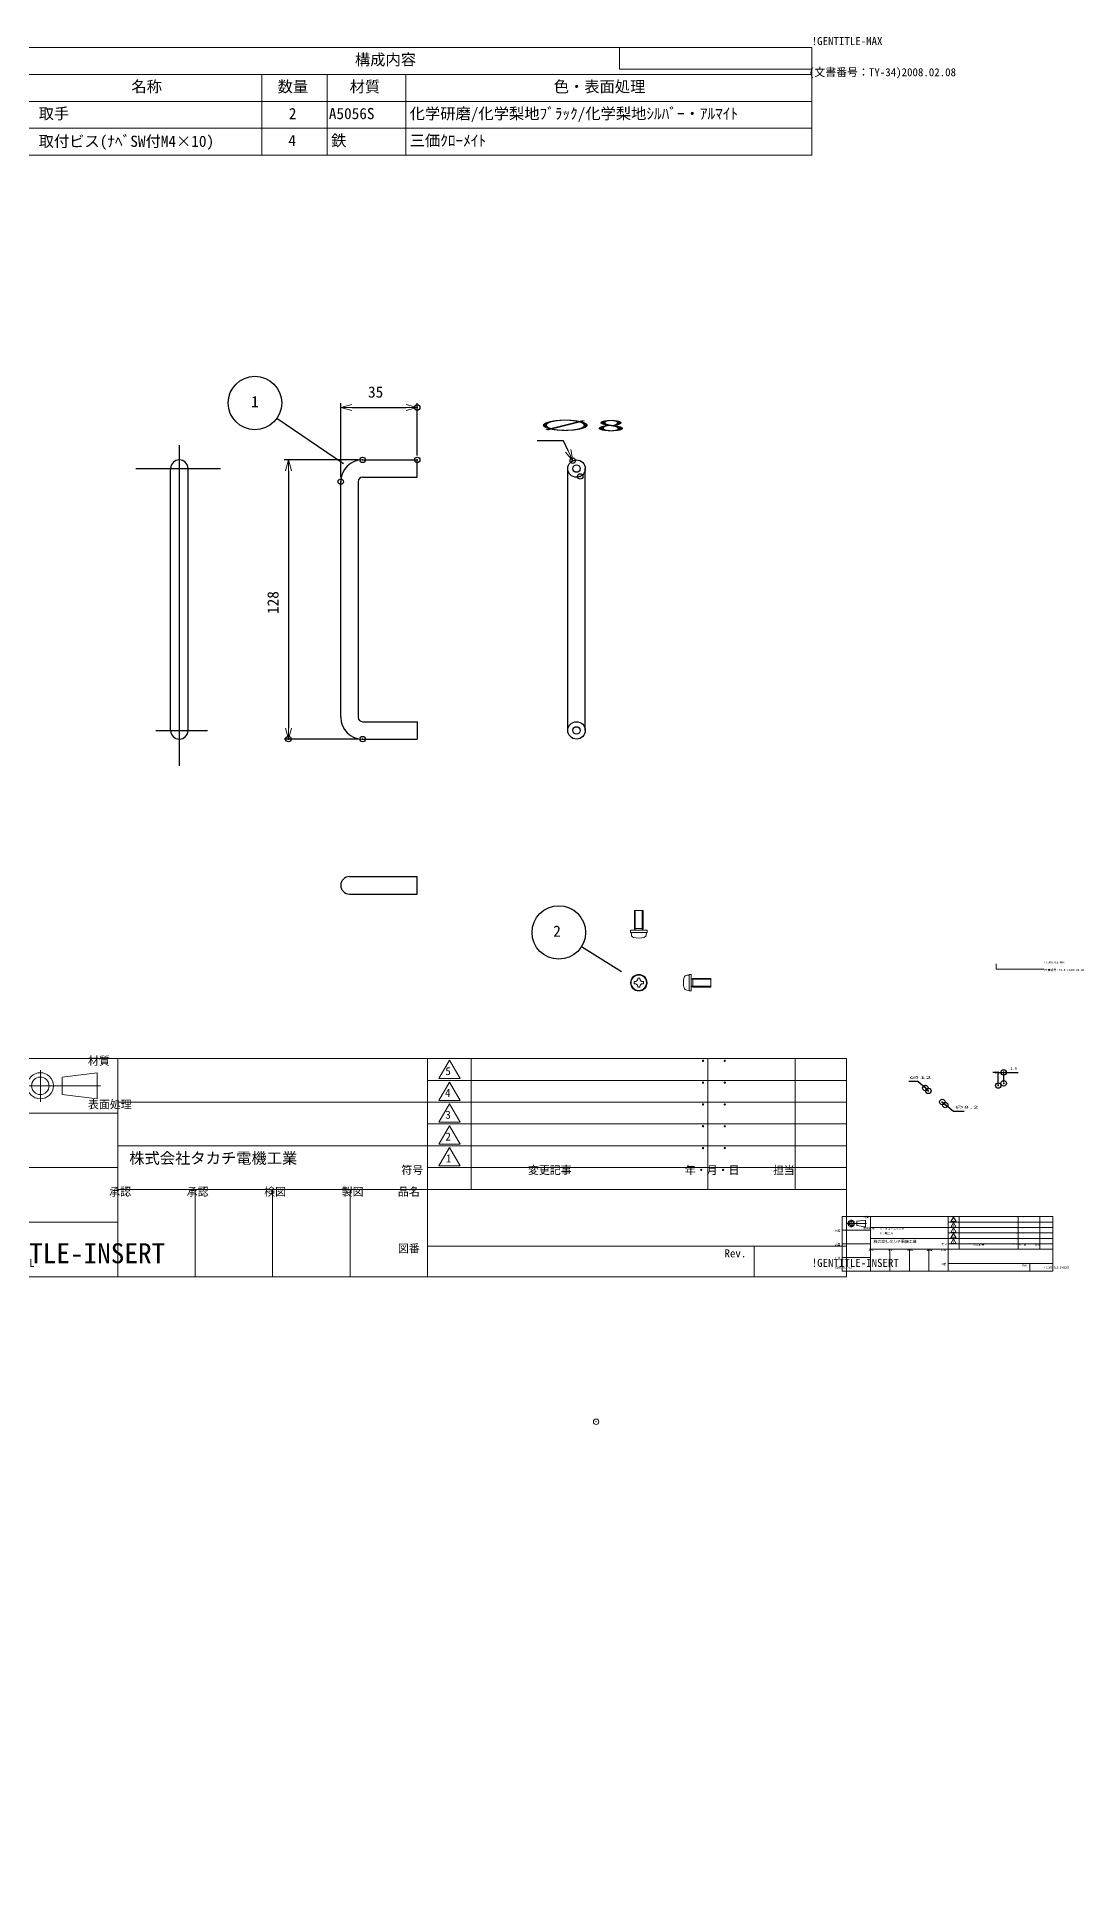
# Model space of a CAD drawing. Units: millimetres at full size, sheet at 1:5. Extents: x -1374 to 1275, y -1400 to 712.
# Drawn here: x 797 to 1275, y -981 to -135 of the extents above; entities that cross this region are included whole.
import ezdxf
from ezdxf.enums import TextEntityAlignment as Align

# ---------------------------------------------------------------- set-up
doc = ezdxf.new("R2010")
doc.units = ezdxf.units.MM
doc.header["$LTSCALE"] = 5
doc.header["$PDMODE"] = 32
doc.header["$PDSIZE"] = 2.5
doc.linetypes.add('DASHED_DOTTED', pattern=[9.25, 6, -1.5, 0.25, -1.5])
doc.linetypes.add('USER3', pattern=[3.75, 3, -0.75])
for name, color, linetype, lineweight in [('0-0_0', 7, 'Continuous', 18), ('0-3_7A', 4, 'DASHED_DOTTED', 18), ('0-4_RAHM2', 7, 'Continuous', 18), ('1-6_ﾋ_ｽ', 8, 'Continuous', 18), ('1-7_ﾋ_ｽ0', 8, 'USER3', 18)]:
    doc.layers.add(name, color=color, linetype=linetype, lineweight=lineweight)
for name, color, linetype in [('0-1_寸法', 4, 'Continuous'), ('0-5_ﾌﾛﾝﾄﾊ_ﾈﾙ', 3, 'Continuous'), ('1-B_取手', 3, 'Continuous')]:
    doc.layers.add(name, color=color, linetype=linetype)
doc.styles.add('ＭＳ ゴシック', font='')
doc.styles.get('ＭＳ ゴシック').set_extended_font_data('MS Gothic')

# ---------------------------------------------------------------- blocks, each defined once
blk = doc.blocks.new('TK-A3')
at = {"layer": '0-0_0', "style": 'ＭＳ ゴシック'}
blk.add_text('!GENTITLE-INSERT', height=1.146, dxfattribs=at).set_placement((251.875, 0), align=Align.BOTTOM_LEFT)
blk = doc.blocks.new('TK-A4')
at = {"layer": '0-0_0'}
for p, q in [((93.125, 175), (93.125, 171.875)), ((93.125, 171.875), (120.625, 171.875))]:
    blk.add_line(p, q, dxfattribs=at)
at = {"layer": '0-0_0', "style": 'ＭＳ ゴシック'}
for s, p in [('!GENTITLE-MAX', (120.625, 175)), ('(文書番号：TY-34)2008.02.08', (120.224, 170.537)), ('!GENTITLE-LL', (0, 0)), ('!GENTITLE-INSERT', (120.625, 0))]:
    blk.add_text(s, height=1.146, dxfattribs=at).set_placement(p, align=Align.BOTTOM_LEFT)
blk = doc.blocks.new('U105')
at = {"layer": '0-4_RAHM2', "style": 'ＭＳ ゴシック'}
blk.add_text('日付', height=1.146, dxfattribs=at).set_placement((-119.8752, 5.5006), align=Align.BOTTOM_LEFT)
blk = doc.blocks.new('U106')
at = {"layer": '0-4_RAHM2', "style": 'ＭＳ ゴシック'}
blk.add_text('尺度', height=1.146, dxfattribs=at).set_placement((-119.8752, 21.1256), align=Align.BOTTOM_LEFT)
blk = doc.blocks.new('U107')
at = {"layer": '0-4_RAHM2', "style": 'ＭＳ ゴシック'}
blk.add_text('数量', height=1.146, dxfattribs=at).set_placement((-119.8752, 13.3131), align=Align.BOTTOM_LEFT)
blk = doc.blocks.new('U108')
at = {"layer": '0-4_RAHM2', "style": 'ＭＳ ゴシック'}
blk.add_text('表面処理', height=1.146, dxfattribs=at).set_placement((-103.6252, 22.6881), align=Align.BOTTOM_LEFT)
blk = doc.blocks.new('U109')
at = {"layer": '0-4_RAHM2', "style": 'ＭＳ ゴシック'}
blk.add_text('材質', height=1.146, dxfattribs=at).set_placement((-103.6252, 28.9381), align=Align.BOTTOM_LEFT)
blk = doc.blocks.new('U110')
at = {"layer": '0-0_0', "style": 'ＭＳ ゴシック'}
blk.add_text('株式会社タカチ電機工業', height=1.604, dxfattribs=at).set_placement((-97.7221, 14.6367), align=Align.BOTTOM_LEFT)
blk = doc.blocks.new('U111')
at = {"layer": '0-4_RAHM2', "style": 'ＭＳ ゴシック'}
blk.add_text('承認', height=1.146, dxfattribs=at).set_placement((-100.5859, 10.1881), align=Align.BOTTOM_LEFT)
blk = doc.blocks.new('U112')
at = {"layer": '0-4_RAHM2', "style": 'ＭＳ ゴシック'}
blk.add_text('承認', height=1.146, dxfattribs=at).set_placement((-89.4922, 10.1881), align=Align.BOTTOM_LEFT)
blk = doc.blocks.new('U113')
at = {"layer": '0-4_RAHM2', "style": 'ＭＳ ゴシック'}
blk.add_text('検図', height=1.146, dxfattribs=at).set_placement((-78.3984, 10.1881), align=Align.BOTTOM_LEFT)
blk = doc.blocks.new('U114')
at = {"layer": '0-4_RAHM2', "style": 'ＭＳ ゴシック'}
blk.add_text('製図', height=1.146, dxfattribs=at).set_placement((-67.3047, 10.1881), align=Align.BOTTOM_LEFT)
blk = doc.blocks.new('U115')
at = {"layer": '0-4_RAHM2', "style": 'ＭＳ ゴシック'}
blk.add_text('Rev.', height=1.146, dxfattribs=at).set_placement((-12.489, 1.3655), align=Align.BOTTOM_LEFT)
blk = doc.blocks.new('U116')
at = {"layer": '0-4_RAHM2', "style": 'ＭＳ ゴシック'}
blk.add_text('図番', height=1.146, dxfattribs=at).set_placement((-59.2502, 2.0631), align=Align.BOTTOM_LEFT)
blk = doc.blocks.new('U117')
at = {"layer": '0-4_RAHM2', "style": 'ＭＳ ゴシック'}
blk.add_text('符号', height=1.146, dxfattribs=at).set_placement((-58.75, 13.2812), align=Align.BOTTOM_LEFT)
blk = doc.blocks.new('U118')
at = {"layer": '0-4_RAHM2', "style": 'ＭＳ ゴシック'}
blk.add_text('品名', height=1.146, dxfattribs=at).set_placement((-59.2502, 10.1881), align=Align.BOTTOM_LEFT)
blk = doc.blocks.new('U119')
at = {"layer": '0-4_RAHM2', "style": 'ＭＳ ゴシック'}
blk.add_text('変更記事', height=1.146, dxfattribs=at).set_placement((-40.625, 13.2812), align=Align.BOTTOM_LEFT)
blk = doc.blocks.new('U120')
at = {"layer": '0-4_RAHM2', "style": 'ＭＳ ゴシック'}
blk.add_text('・  ・   ', height=1.146, dxfattribs=at).set_placement((-16.3482, 19.5313), align=Align.BOTTOM_LEFT)
blk = doc.blocks.new('U121')
at = {"layer": '0-4_RAHM2', "style": 'ＭＳ ゴシック'}
blk.add_text('年・月・日', height=1.146, dxfattribs=at).set_placement((-18.1618, 13.2812), align=Align.BOTTOM_LEFT)
blk = doc.blocks.new('U122')
at = {"layer": '0-4_RAHM2', "style": 'ＭＳ ゴシック'}
blk.add_text('担当', height=1.146, dxfattribs=at).set_placement((-5.5504, 13.2812), align=Align.BOTTOM_LEFT)
blk = doc.blocks.new('U123')
at = {"layer": '0-4_RAHM2', "style": 'ＭＳ ゴシック'}
blk.add_text('・  ・   ', height=1.146, dxfattribs=at).set_placement((-16.3482, 25.7813), align=Align.BOTTOM_LEFT)
blk = doc.blocks.new('U124')
at = {"layer": '0-4_RAHM2', "style": 'ＭＳ ゴシック'}
blk.add_text('・  ・   ', height=1.146, dxfattribs=at).set_placement((-16.3482, 22.6563), align=Align.BOTTOM_LEFT)
blk = doc.blocks.new('U125')
at = {"layer": '0-4_RAHM2', "style": 'ＭＳ ゴシック'}
blk.add_text('・  ・   ', height=1.146, dxfattribs=at).set_placement((-16.3482, 28.9063), align=Align.BOTTOM_LEFT)
blk = doc.blocks.new('U126')
at = {"layer": '0-4_RAHM2', "style": 'ＭＳ ゴシック'}
blk.add_text('・  ・   ', height=1.146, dxfattribs=at).set_placement((-16.3482, 16.4063), align=Align.BOTTOM_LEFT)
blk = doc.blocks.new('TK-TITLE')
at = {"layer": '0-0_0'}
for p, q in [((-115.6236, 30.1843), (-115.6236, -1.0657)), ((5.0014, 30.1843), (-115.6236, 30.1843)), ((-99.3736, 30.1843), (-99.3736, -1.0657)), ((-54.9986, 30.1843), (-54.9986, -1.0657)), ((5.0014, -1.0657), (5.0014, 30.1843)), ((-107.3215, 27.528), (-102.3215, 28.153)), ((-107.3215, 25.028), (-107.3215, 27.528)), ((-102.3215, 28.153), (-102.3215, 24.403)), ((-102.3215, 24.403), (-107.3215, 25.028)), ((-99.3736, 23.9343), (-54.9986, 23.9343)), ((-99.3736, 22.3718), (-115.6236, 22.3718)), ((-99.3736, 17.6843), (-54.9986, 17.6843)), ((-99.3736, 14.5593), (-115.6236, 14.5593)), ((-99.3736, 11.4343), (-54.9986, 11.4343)), ((-88.2798, 11.4343), (-88.2798, -1.0657)), ((-77.1861, 11.4343), (-77.1861, -1.0657)), ((-66.0923, 11.4343), (-66.0923, -1.0657)), ((-54.9986, 11.4343), (5.0014, 11.4343)), ((-99.3736, 6.7468), (-115.6236, 6.7468)), ((-54.9986, 3.3093), (5.0014, 3.3093)), ((-8.2332, -1.0657), (-8.2332, 3.3093)), ((-115.6236, -1.0657), (5.0014, -1.0657))]:
    blk.add_line(p, q, dxfattribs=at)
for radius in [1.875, 1.25]:
    blk.add_circle((-110.4465, 26.278), radius, dxfattribs=at)
blk.add_point((-256.5833, -87.3848), dxfattribs=at)
at = {"layer": '0-3_7A'}
for q in [(-110.4465, 28.5122), (-112.7734, 26.278), (-101.8332, 26.278), (-110.4465, 23.9592)]:
    blk.add_line((-110.4465, 26.278), q, dxfattribs=at)
at = {"layer": '0-4_RAHM2', "color": 1}
for p, q in [((-51.8736, 29.9343), (-53.3891, 27.3093)), ((-48.7486, 30.1843), (-48.7486, 11.4343)), ((-14.8866, 30.1843), (-14.8866, 11.4343)), ((-2.3866, 30.1843), (-2.3866, 11.4343)), ((-54.9986, 27.0593), (5.0014, 27.0593)), ((-51.8736, 26.8093), (-53.3891, 24.1843)), ((-54.9986, 23.9343), (5.0014, 23.9343)), ((-54.9986, 20.8093), (5.0014, 20.8093)), ((-54.9986, 17.6843), (5.0014, 17.6843)), ((-53.3891, 17.9343), (-50.358, 17.9343)), ((-51.8736, 17.4343), (-53.3891, 14.8093)), ((-50.358, 14.8093), (-51.8736, 17.4343)), ((-54.9986, 14.5593), (5.0014, 14.5593)), ((-53.3891, 14.8093), (-50.358, 14.8093))]:
    blk.add_line(p, q, dxfattribs=at)
for points in [[(-53.3891, 27.3093), (-50.358, 27.3093), (-51.8736, 29.9343)], [(-53.3891, 24.1843), (-50.358, 24.1843), (-51.8736, 26.8093)], [(-50.358, 17.9343), (-51.8736, 20.5593), (-53.3891, 17.9343)]]:
    blk.add_lwpolyline(points, dxfattribs=at)
blk.add_lwpolyline([(-53.3891, 21.0593), (-50.358, 21.0593), (-51.8736, 23.6843)], close=True, dxfattribs=at)
at = {"layer": '0-0_0'}
for name in ['U109', 'U125', 'U123', 'U108', 'U106', 'U124', 'U120', 'U110', 'U126', 'U107', 'U117', 'U119', 'U121', 'U122', 'U111', 'U112', 'U113', 'U114', 'U118', 'U105', 'U116', 'U115']:
    blk.add_blockref(name, (0, 0), dxfattribs=at)
at = {"layer": '0-4_RAHM2', "style": 'ＭＳ ゴシック'}
for s, p in [('5', (-52.4528, 27.4655)), ('4', (-52.4986, 24.3405)), ('3', (-52.4528, 21.2155)), ('2', (-52.4475, 18.0905)), ('1', (-52.3833, 14.9655))]:
    blk.add_text(s, height=1.146, dxfattribs=at).set_placement(p, align=Align.BOTTOM_LEFT)
blk = doc.blocks.new('U127')
at = {"layer": '0-0_0', "style": 'ＭＳ ゴシック'}
for s, p in [('B：黒塗装', (1526.48, 9.826)), ('S：クロームメッキ', (1526.511, 11.128))]:
    blk.add_text(s, height=0.5728, dxfattribs=at).set_placement(p, align=Align.BOTTOM_LEFT)
blk = doc.blocks.new('A$C5BAF22E3')
at = {"layer": '1-6_ﾋ_ｽ'}
for p, q in [((-1.325, 2.126), (-0.625, 2.187)), ((-0.625, 2.375), (-0.625, -2.375)), ((-0.625, 2.375), (0, 2.375)), ((0, 1.143), (0.469, 1.25)), ((5.625, 1.25), (0.469, 1.25)), ((0.469, -1.25), (0.469, 1.25)), ((5.625, 1.25), (5.625, -1.25)), ((-1.325, -2.126), (-0.625, -2.187)), ((0, -1.143), (0.469, -1.25)), ((0.469, -1.25), (5.625, -1.25))]:
    blk.add_line(p, q, dxfattribs=at)
blk.add_lwpolyline([(0, 2.375), (0, -2.375), (-0.625, -2.375)], dxfattribs=at)
for centre, radius, start, end in [((3.375, 0), 5.625, 164.11915, 195.88085), ((-1.254, 1.317), 0.812, 95, 164.11915), ((-1.254, -1.317), 0.812, 195.88085, 265)]:
    blk.add_arc(centre, radius, start, end, dxfattribs=at)
at = {"layer": '1-7_ﾋ_ｽ0'}
for p, q in [((0, 1), (5.625, 1)), ((0, -1), (5.625, -1))]:
    blk.add_line(p, q, dxfattribs=at)
blk = doc.blocks.new('A$C5D527248')
at = {"layer": '1-6_ﾋ_ｽ'}
for p, q in [((-1.312, 0.298), (-1.134, 0.298)), ((-0.298, 1.313), (0.298, 1.313)), ((-0.298, 1.134), (-0.298, 1.313)), ((0.298, 1.313), (0.298, 1.134)), ((1.134, 0.298), (1.313, 0.298)), ((-0.298, -1.312), (-0.298, -1.134)), ((0.298, -1.313), (-0.298, -1.313)), ((0.298, -1.134), (0.298, -1.313))]:
    blk.add_line(p, q, dxfattribs=at)
for points in [[(-1.134, -0.298), (-1.313, -0.298), (-1.312, 0.298)], [(1.312, 0.298), (1.312, -0.298), (1.134, -0.298)]]:
    blk.add_lwpolyline(points, dxfattribs=at)
for radius in [2.375, 2.188]:
    blk.add_circle((0, 0), radius, dxfattribs=at)
for centre, start, end in [((-1.134, 1.134), 270, 0), ((1.134, 1.134), 180, 270), ((-1.134, -1.134), 0, 90), ((1.134, -1.134), 90, 180)]:
    blk.add_arc(centre, 0.835, start, end, dxfattribs=at)
blk = doc.blocks.new('U130')
at = {"layer": '0-1_寸法', "color": 7, "style": 'ＭＳ ゴシック'}
blk.add_text('1', height=3.21, dxfattribs=at).set_placement((1346.34, 245.96), align=Align.BOTTOM_LEFT)
blk = doc.blocks.new('U131')
at = {"layer": '0-1_寸法', "color": 7, "style": 'ＭＳ ゴシック'}
blk.add_text('2', height=3.207, dxfattribs=at).set_placement((1432.852, 94.296), align=Align.BOTTOM_LEFT)
blk = doc.blocks.new('U132')
at = {"layer": '0-0_0', "style": 'ＭＳ ゴシック'}
blk.add_text('構成内容', height=3.207, dxfattribs=at).set_placement((1376.078, 343.953), align=Align.BOTTOM_LEFT)
blk = doc.blocks.new('U133')
at = {"layer": '0-0_0', "style": 'ＭＳ ゴシック'}
blk.add_text('色・表面処理', height=3.207, dxfattribs=at).set_placement((1433, 336.219), align=Align.BOTTOM_LEFT)
blk = doc.blocks.new('U134')
at = {"layer": '0-0_0', "style": 'ＭＳ ゴシック'}
blk.add_text('材質', height=3.207, dxfattribs=at).set_placement((1374.562, 336.219), align=Align.BOTTOM_LEFT)
blk = doc.blocks.new('U135')
at = {"layer": '0-0_0', "style": 'ＭＳ ゴシック'}
blk.add_text('数量', height=3.207, dxfattribs=at).set_placement((1353.937, 336.219), align=Align.BOTTOM_LEFT)
blk = doc.blocks.new('U136')
at = {"layer": '0-0_0', "style": 'ＭＳ ゴシック'}
blk.add_text('名称', height=3.207, dxfattribs=at).set_placement((1312.062, 336.219), align=Align.BOTTOM_LEFT)
blk = doc.blocks.new('U138')
at = {"layer": '0-0_0', "style": 'ＭＳ ゴシック'}
blk.add_text('三価ｸﾛｰﾒｲﾄ', height=3.207, dxfattribs=at).set_placement((1391.75, 320.781), align=Align.BOTTOM_LEFT)
blk = doc.blocks.new('U139')
at = {"layer": '0-0_0', "style": 'ＭＳ ゴシック'}
blk.add_text('鉄', height=3.207, dxfattribs=at).set_placement((1369.25, 320.781), align=Align.BOTTOM_LEFT)
blk = doc.blocks.new('U140')
at = {"layer": '0-0_0', "style": 'ＭＳ ゴシック'}
blk.add_text('4', height=3.207, dxfattribs=at).set_placement((1357, 320.781), align=Align.BOTTOM_LEFT)
blk = doc.blocks.new('U141')
at = {"layer": '0-0_0', "style": 'ＭＳ ゴシック'}
blk.add_text('取付ビス(ﾅﾍﾞSW付M4×10)', height=3.207, dxfattribs=at).set_placement((1285.5, 320.562), align=Align.BOTTOM_LEFT)
blk = doc.blocks.new('U143')
at = {"layer": '0-0_0', "style": 'ＭＳ ゴシック'}
blk.add_text('化学研磨/化学梨地ﾌﾞﾗｯｸ/化学梨地ｼﾙﾊﾞｰ・ｱﾙﾏｲﾄ', height=3.207, dxfattribs=at).set_placement((1391.75, 328.5), align=Align.BOTTOM_LEFT)
blk = doc.blocks.new('U144')
at = {"layer": '0-0_0', "style": 'ＭＳ ゴシック'}
blk.add_text('A5056S', height=3.207, dxfattribs=at).set_placement((1368.594, 328.5), align=Align.BOTTOM_LEFT)
blk = doc.blocks.new('U145')
at = {"layer": '0-0_0', "style": 'ＭＳ ゴシック'}
blk.add_text('2', height=3.207, dxfattribs=at).set_placement((1357.143, 328.499), align=Align.BOTTOM_LEFT)
blk = doc.blocks.new('U146')
at = {"layer": '0-0_0', "style": 'ＭＳ ゴシック'}
blk.add_text('取手', height=3.207, dxfattribs=at).set_placement((1285.5, 328.5), align=Align.BOTTOM_LEFT)
blk = doc.blocks.new('_OPEN30')
at = {"layer": '0-0_0'}
blk.add_line((0, 0), (-0.625, 0), dxfattribs=at)
blk.add_lwpolyline([(-0.625, 0.1675), (0, 0), (-0.625, -0.1675)], dxfattribs=at)
blk = doc.blocks.new('U148')
at = {"layer": '0-1_寸法', "color": 7, "style": 'ＭＳ ゴシック'}
blk.add_text('2.5', height=0.8019, dxfattribs=at).set_placement((1563.759, 56.85), align=Align.BOTTOM_LEFT)
blk = doc.blocks.new('U149')
at = {"layer": '0-1_寸法', "color": 7, "style": 'ＭＳ ゴシック', "width": 3}
blk.add_text('∅12', height=0.8019, dxfattribs=at).set_placement((1534.574, 54.267), align=Align.BOTTOM_LEFT)
blk = doc.blocks.new('U150')
at = {"layer": '0-1_寸法', "color": 7, "style": 'ＭＳ ゴシック', "width": 2.5}
blk.add_text('∅8.2', height=0.8019, dxfattribs=at).set_placement((1547.775, 45.805), align=Align.BOTTOM_LEFT)
blk = doc.blocks.new('U151')
at = {"layer": '0-1_寸法', "color": 7, "style": 'ＭＳ ゴシック'}
blk.add_text('35', height=3.207, dxfattribs=at).set_placement((1379.808, 248.74), align=Align.BOTTOM_LEFT)
blk = doc.blocks.new('U152')
at = {"layer": '0-1_寸法', "color": 7, "style": 'ＭＳ ゴシック'}
blk.add_text('128', height=3.207, rotation=90, dxfattribs=at).set_placement((1355.148, 187.709), align=Align.BOTTOM_LEFT)
blk = doc.blocks.new('U153')
at = {"layer": '0-1_寸法', "color": 7, "style": 'ＭＳ ゴシック', "width": 4}
blk.add_text('∅8', height=3.207, dxfattribs=at).set_placement((1427.571, 239.154), align=Align.BOTTOM_LEFT)

msp = doc.modelspace()

# ---------------------------------------------------------------- linework, layer by layer
at = {"layer": '0-0_0'}
for p, q in [((766.25, -140), (1152.25, -140)), ((1152.25, -140), (1152.25, -189.4)), ((1152.25, -189.4), (766.25, -189.4))]:
    msp.add_line(p, q, dxfattribs=at)
at = {"layer": '0-0_0', "color": 1}
for p, q in [((766.25, -152.35), (1152.25, -152.35)), ((900.25, -152.35), (900.25, -164.7)), ((930.25, -152.35), (930.25, -164.7)), ((966.25, -152.35), (966.25, -164.7)), ((766.25, -164.7), (1152.25, -164.7)), ((900.25, -164.7), (900.25, -177.05)), ((930.25, -164.7), (930.25, -177.05)), ((966.25, -164.7), (966.25, -177.05)), ((766.25, -177.05), (1152.25, -177.05)), ((900.25, -177.05), (900.25, -189.4)), ((930.25, -177.05), (930.25, -189.4)), ((966.25, -177.05), (966.25, -189.4))]:
    msp.add_line(p, q, dxfattribs=at)
at = {"layer": '0-1_寸法'}
for p, q in [((936.487, -337.015), (936.487, -303.015)), ((971.487, -327.015), (971.487, -303.015)), ((907.254, -309.883), (937.663, -330.694)), ((941.487, -305.015), (966.487, -305.015)), ((944.487, -329.015), (910.487, -329.015)), ((912.487, -334.015), (912.487, -452.015)), ((944.487, -457.015), (910.487, -457.015)), ((1046.788, -552.093), (1065.11, -563.484)), ((1236.482, -609.789), (1235.232, -609.789)), ((1237.732, -615.289), (1237.732, -609.289)), ((1237.732, -609.789), (1240.232, -609.789)), ((1240.232, -614.289), (1240.232, -609.289)), ((1241.482, -609.789), (1246.799, -609.789))]:
    msp.add_line(p, q, dxfattribs=at)
for points in [[(1040.647, -324.875), (1038.514, -320.353), (1026.414, -320.353)], [(1203.37, -616.084), (1200.835, -613.922), (1196.83, -613.922)], [(1213.059, -624.138), (1217.202, -627.463), (1222.082, -627.463)]]:
    msp.add_lwpolyline(points, dxfattribs=at)
for centre in [(897.145, -302.964), (1036.384, -545.625)]:
    msp.add_circle(centre, 12.25, dxfattribs=at)
for p in [(971.487, -305.015), (946.487, -329.015), (971.487, -329.015), (1042.781, -329.398), (936.487, -339.015), (1046.194, -336.633), (912.487, -457.015), (946.487, -457.015), (1240.232, -609.789), (1204.321, -616.895), (1205.688, -618.223), (1237.732, -615.789), (1240.232, -614.789), (1212.084, -623.355), (1213.451, -624.683)]:
    msp.add_point(p, dxfattribs=at)
at = {"layer": '0-5_ﾌﾛﾝﾄﾊ_ﾈﾙ', "color": 7}
for p, q in [((862.487, -322.356), (862.487, -469.294)), ((842.553, -333.015), (881.406, -333.015)), ((851.736, -453.015), (875.402, -453.015))]:
    msp.add_line(p, q, dxfattribs=at)
at = {"layer": '1-B_取手'}
for p, q in [((946.487, -329.015), (971.487, -329.015)), ((971.487, -337.015), (971.487, -329.015)), ((858.487, -453.015), (858.487, -333.015)), ((866.487, -453.015), (866.487, -333.015)), ((946.487, -337.015), (971.487, -337.015)), ((1040.487, -453.015), (1040.487, -333.015)), ((1048.487, -453.015), (1048.487, -333.015)), ((936.487, -447.015), (936.487, -339.015)), ((944.487, -339.015), (944.487, -447.015)), ((946.487, -449.015), (971.487, -449.015)), ((971.487, -449.015), (971.487, -457.015)), ((946.487, -457.015), (971.487, -457.015)), ((940.487, -520.015), (971.487, -520.015)), ((971.487, -528.015), (971.487, -520.015)), ((940.487, -528.015), (971.487, -528.015))]:
    msp.add_line(p, q, dxfattribs=at)
for centre, radius in [((1044.487, -333.015), 4), ((1044.487, -333.015), 1.7), ((1044.487, -453.015), 4), ((1044.487, -453.015), 1.7)]:
    msp.add_circle(centre, radius, dxfattribs=at)
for centre, radius, start, end in [((862.487, -333.015), 4, 0, 180), ((946.487, -339.015), 10, 90, 180), ((946.487, -339.015), 2, 90, 180), ((946.487, -447.015), 10, 180, 270), ((946.487, -447.015), 2, 180, 270), ((862.487, -453.015), 4, 180, 0), ((940.487, -524.015), 4, 90, 270)]:
    msp.add_arc(centre, radius, start, end, dxfattribs=at)

# ---------------------------------------------------------------- block references
at = {"layer": '0-0_0'}
for name, p, xscale, yscale in [('TK-A3', (-1258.75, -700), 8, 8), ('TK-A4', (766.25, -700), 3.2, 3.2), ('U132', (-1258.75, -700), 1.6, 1.6), ('U136', (-1258.75, -700), 1.6, 1.6), ('U135', (-1258.75, -700), 1.6, 1.6), ('U134', (-1258.75, -700), 1.6, 1.6), ('U133', (-1258.75, -700), 1.6, 1.6), ('U146', (-1258.75, -700), 1.6, 1.6), ('U145', (-1258.75, -700), 1.6, 1.6), ('U144', (-1258.75, -700), 1.6, 1.6), ('U143', (-1258.75, -700), 1.6, 1.6), ('U141', (-1258.75, -700), 1.6, 1.6), ('U140', (-1258.75, -700), 1.6, 1.6), ('U139', (-1258.75, -700), 1.6, 1.6), ('U138', (-1258.75, -700), 1.6, 1.6), ('U130', (-1258.75, -700), 1.6, 1.6), ('U131', (-1258.75, -700), 1.6, 1.6), ('A$C5D527248', (1073.03, -568.656), 1.6, 1.6), ('A$C5BAF22E3', (1097.081, -568.656), 1.6, 1.6), ('TK-A4', (1162.25, -700), 0.8, 0.8), ('TK-TITLE', (1152.25, -700), 3.2, 3.2), ('TK-TITLE', (1258.75, -700), 0.8, 0.8), ('U127', (-1258.75, -700), 1.6, 1.6)]:
    msp.add_blockref(name, p, dxfattribs=dict(at, xscale=xscale, yscale=yscale))
at = {"layer": '0-0_0', "xscale": 1.6, "yscale": 1.6, "rotation": 90}
msp.add_blockref('A$C5BAF22E3', (1073.03, -544.605), dxfattribs=at)
at = {"layer": '0-1_寸法'}
for name, p, xscale, yscale in [('U151', (-1258.75, -700), 1.6, 1.6), ('_OPEN30', (971.487, -305.015), 8, 8), ('U153', (-1258.75, -700), 1.6, 1.6), ('U152', (-1258.75, -700), 1.6, 1.6), ('U148', (-1258.75, -700), 1.6, 1.6), ('U149', (-1258.75, -700), 1.6, 1.6), ('_OPEN30', (1237.732, -609.789), 2, 2), ('U150', (-1258.75, -700), 1.6, 1.6)]:
    msp.add_blockref(name, p, dxfattribs=dict(at, xscale=xscale, yscale=yscale))
for p, xscale, yscale, rotation in [((936.487, -305.015), 8, 8, 180), ((912.487, -329.015), 8, 8, 90), ((1042.781, -329.398), 8, 8, 295.25341), ((912.487, -457.015), 8, 8, 270), ((1204.321, -616.895), 2, 2, 319.53554), ((1240.232, -609.789), 2, 2, 180), ((1212.084, -623.355), 2, 2, 141.25436)]:
    msp.add_blockref('_OPEN30', p, dxfattribs=dict(at, xscale=xscale, yscale=yscale, rotation=rotation))

doc.saveas('drawing.dxf')
